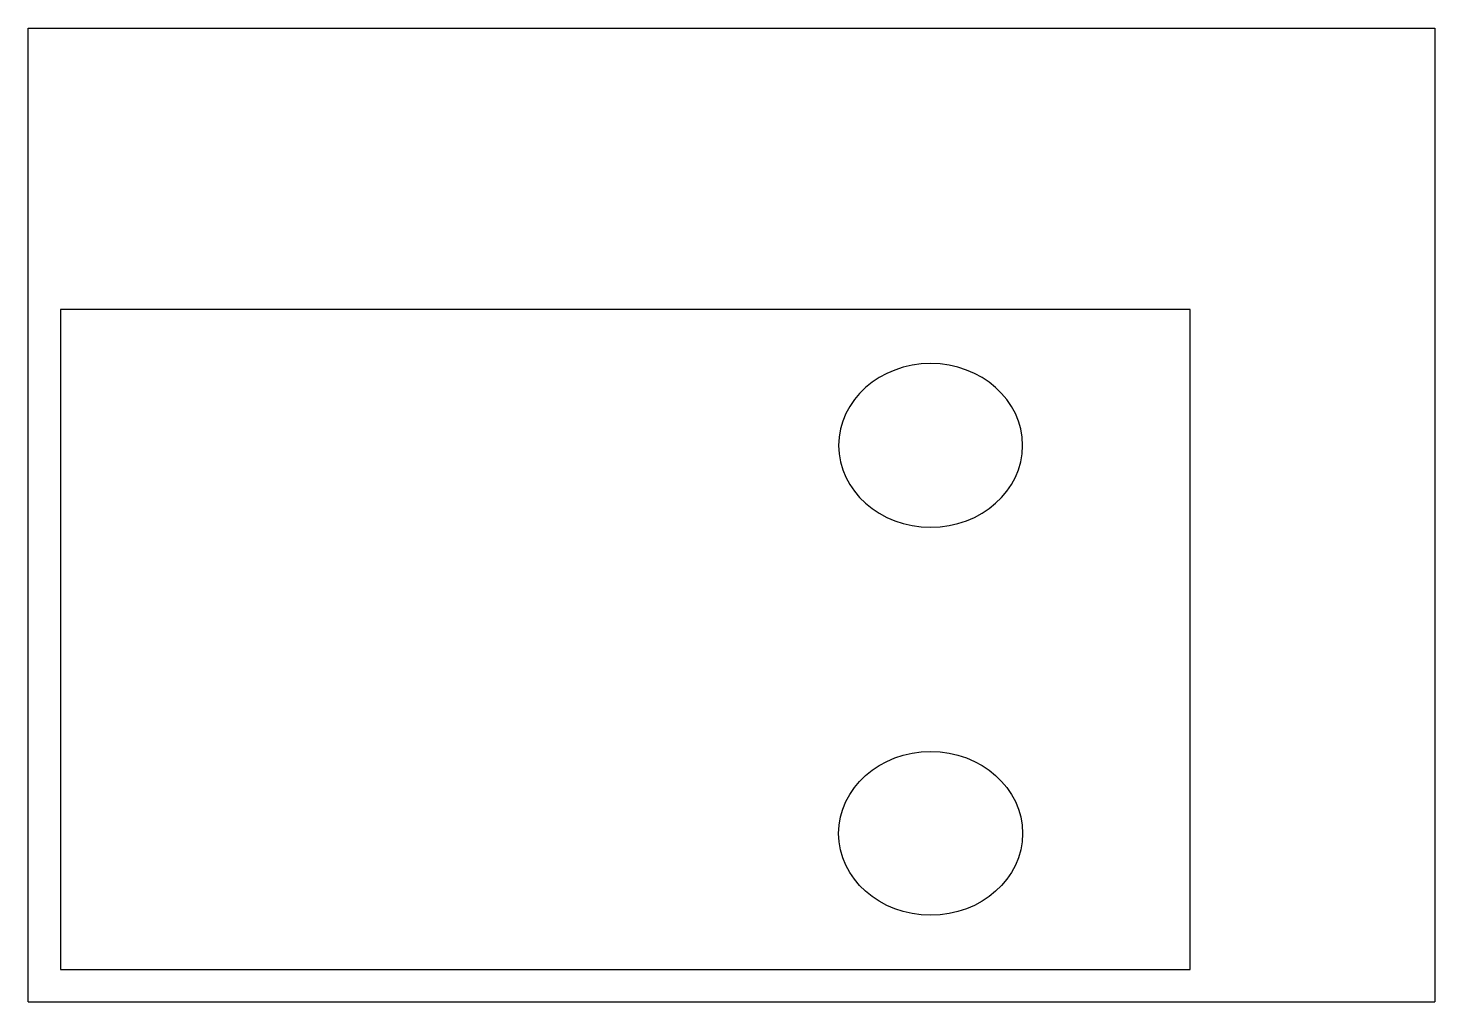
# Model space of a CAD drawing. Header units: millimetres. Extents: x 0 to 1300, y 0 to 900.
import ezdxf

# ---------------------------------------------------------------- set-up
doc = ezdxf.new("R2010")
doc.units = ezdxf.units.MM
doc.header["$MEASUREMENT"] = 0

msp = doc.modelspace()

# ---------------------------------------------------------------- linework, layer by layer
for p, q in [((0, 0), (0, 900)), ((0, 900), (1300, 900)), ((1300, 900), (1300, 0)), ((30, 640), (30, 30)), ((1074, 640), (30, 640)), ((1074, 30), (1074, 640)), ((30, 30), (1074, 30)), ((0, 0), (1300, 0))]:
    msp.add_line(p, q)
at = {"extrusion": (0, 0, -1)}
msp.add_ellipse((834, 514.3), major_axis=(-85, 0), ratio=0.890162, dxfattribs=at)
msp.add_ellipse((834, 155.7), major_axis=(-85, 0), ratio=0.890162)

doc.saveas('drawing.dxf')
